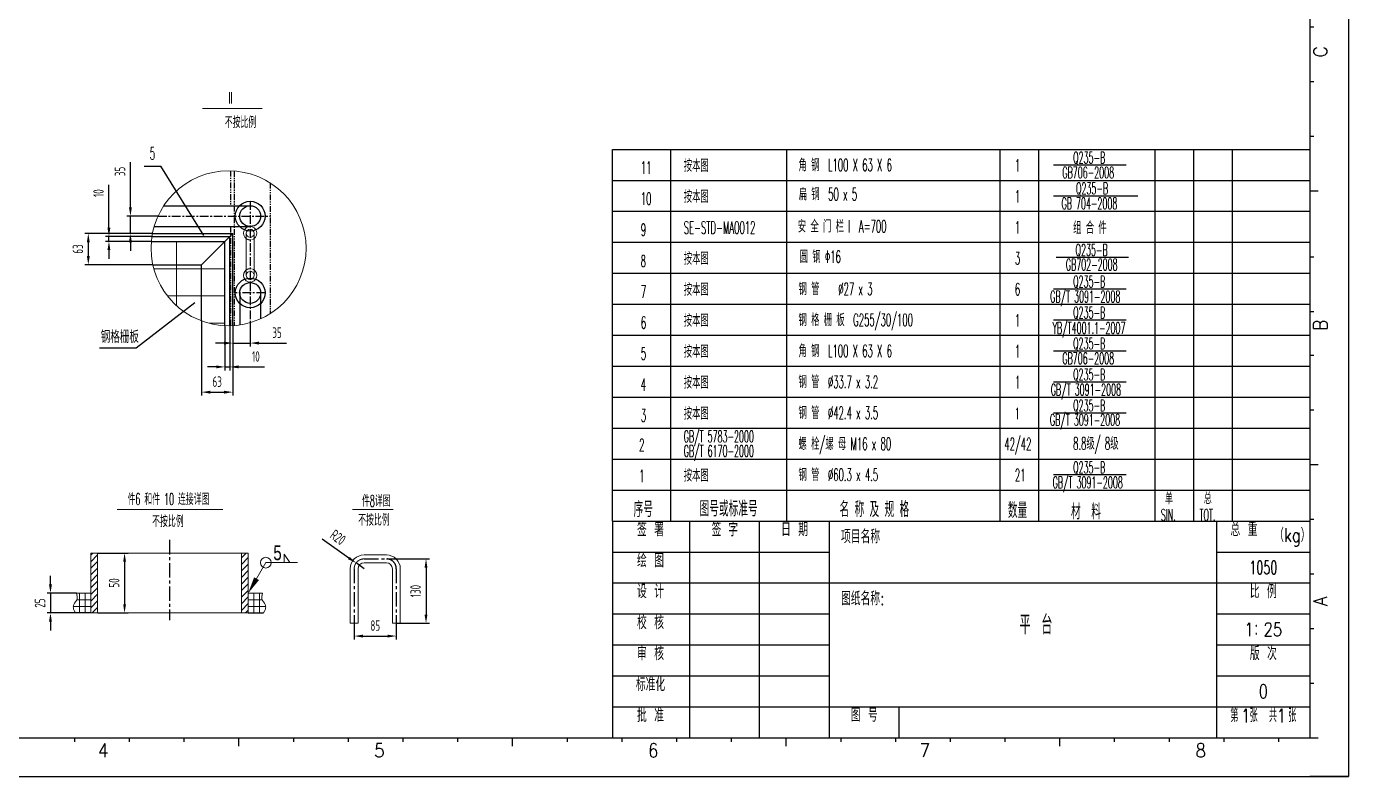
# Model space of a CAD drawing. Header units: millimetres. Extents: x 94645 to 114445, y -44782 to -30782.
# Drawn here: x 103070 to 114445, y -44782 to -38323 of the extents above; entities that cross this region are included whole.
import ezdxf
from ezdxf.enums import TextEntityAlignment as Align

# ---------------------------------------------------------------- set-up
doc = ezdxf.new("R2010")
doc.units = ezdxf.units.MM
for name, pattern in [('CENTER', [2, 1.25, -0.25, 0.25, -0.25]), ('CENTER2', [1.125, 0.75, -0.125, 0.125, -0.125]), ('CENTERX2', [4, 2.5, -0.5, 0.5, -0.5]), ('DASHED', [0.75, 0.5, -0.25]), ('PHANTOM2', [1.25, 0.625, -0.125, 0.125, -0.125, 0.125, -0.125])]:
    doc.linetypes.add(name, pattern=pattern)
for name, color, linetype in [('08文字层', 1, 'Continuous'), ('09图框与明细表层', 4, 'Continuous'), ('2细线层', 4, 'Continuous'), ('3中心线层', 1, 'CENTER'), ('7标注层', 4, 'Continuous'), ('_CENTER', 1, 'CENTERX2'), ('DATA', 4, 'Continuous'), ('HIDDEN0', 6, 'DASHED'), ('图框层', 7, 'Continuous'), ('标注', 3, 'Continuous')]:
    doc.layers.add(name, color=color, linetype=linetype)
for name, color, linetype, lineweight in [('ST_GL_CENTERLINE', 1, 'CENTER2', 0), ('ST_GL_TEXT_ENG', 3, 'Continuous', 13), ('ST_MA _FITTING', 6, 'Continuous', 13), ('ST_MA_EQUI', 7, 'Continuous', 15), ('ST_ST_BRACKET_VISIBLE', 4, 'Continuous', 20), ('图层1', 7, 'Continuous', 30)]:
    doc.layers.add(name, color=color, linetype=linetype, lineweight=lineweight)
doc.styles.add('JEREH', font='isocp.shx', dxfattribs={"width": 0.7, "bigfont": 'hztxt.shx'})
doc.styles.add('ROMANC', font='romanc.shx', dxfattribs={"width": 0.75})
doc.styles.add('TH_GBDIM', font='romans.shx', dxfattribs={"width": 0.8, "bigfont": 'gbcbig.shx'})
doc.styles.add('VCADHZ', font='vcadtxt1.shx', dxfattribs={"width": 0.7, "bigfont": 'vcadhz.shx'})
doc.styles.add('残雪', font='romans.shx', dxfattribs={"width": 0.5, "bigfont": 'hztxt.shx'})
doc.dimstyles.new('副本 JEREH-双', dxfattribs={"dimscale": 30, "dimtxt": 3, "dimasz": 2.5, "dimexe": 1, "dimexo": 0, "dimgap": 1.5, "dimtad": 1, "dimdec": 0, "dimzin": 0, "dimdsep": 46, "dimtxsty": 'JEREH', "dimcen": 2.5, "dimclrd": 130, "dimclre": 130, "dimclrt": 3, "dimadec": 0, "dimazin": 0, "dimtfac": 0.714286, "dimtdec": 0, "dimtmove": 0, "dimatfit": 3, "dimfxl": 1, "dimtzin": 0, "dimlwd": -1, "dimlwe": -1, "dimarcsym": 0})

# ---------------------------------------------------------------- blocks, each defined once
blk = doc.blocks.new('PC_PAPER_BLOCK')
at = {"layer": '2细线层'}
for p, q in [((569, 410), (569, -10)), ((559, 183.64), (560.06, 183.64)), ((559, 169.51), (560.06, 169.51)), ((559, 155.39), (560.06, 155.39)), ((559, 141.26), (561.12, 141.26)), ((559, 124.25), (560.06, 124.25)), ((559, 110.12), (560.06, 110.12)), ((559, 98.88), (560.06, 98.88)), ((559, 84.76), (560.06, 84.76)), ((559, 70.63), (561.12, 70.63)), ((559, 56.5), (560.06, 56.5)), ((559, 42.38), (560.06, 42.38)), ((559, 28.25), (560.06, 28.25)), ((559, 14.13), (560.06, 14.13)), ((240.14, 0), (240.14, -1.06)), ((254.27, 0), (254.27, -1.06)), ((268.39, 0), (268.39, -1.06)), ((282.52, 0), (282.52, -2.12)), ((296.65, 0), (296.65, -1.06)), ((310.77, 0), (310.77, -1.06)), ((324.9, 0), (324.9, -1.06)), ((339.02, 0), (339.02, -1.06)), ((353.15, 0), (353.15, -2.12)), ((367.28, 0), (367.28, -1.06)), ((381.4, 0), (381.4, -1.06)), ((395.53, 0), (395.53, -1.06)), ((409.66, 0), (409.66, -1.06)), ((423.78, 0), (423.78, -2.12)), ((437.91, 0), (437.91, -1.06)), ((452.03, 0), (452.03, -1.06)), ((466.16, 0), (466.16, -1.06)), ((480.29, 0), (480.29, -1.06)), ((494.41, 0), (494.41, -2.12)), ((508.54, 0), (508.54, -1.06)), ((522.66, 0), (522.66, -1.06)), ((536.79, 0), (536.79, -1.06)), ((550.92, 0), (550.92, -1.06)), ((559, 0), (561.12, 0)), ((-25, -10), (569, -10)), ((569, -10), (559, -10))]:
    blk.add_line(p, q, dxfattribs=at)
blk.add_point((559, 0), dxfattribs=at)
at = {"layer": '图框层'}
for p in [(559, 400), (0, 0)]:
    blk.add_line(p, (559, 0), dxfattribs=at)
at = {"layer": '2细线层', "style": 'ROMANC', "width": 0.9}
for s, p in [('C', (563.49, 175.78)), ('B', (563.49, 105.16)), ('A', (563.49, 34.09))]:
    blk.add_text(s, height=3.53, rotation=90, dxfattribs=at).set_placement(p)
for s, p in [('4', (246.2, -5.02)), ('5', (317.47, -5.02)), ('6', (388.17, -5.02)), ('7', (458.24, -5.02)), ('8', (529.5, -5.02))]:
    blk.add_text(s, height=3.53, dxfattribs=at).set_placement(p)
blk = doc.blocks.new('*D23')
at = {"color": 130, "transparency": 16777216}
for p, q in [((103277, -43128), (103277, -43053)), ((103500, -43203), (103247, -43203)), ((103277, -43203), (103277, -43373)), ((103491, -43373), (103247, -43373)), ((103277, -43448), (103277, -43523))]:
    blk.add_line(p, q, dxfattribs=at)
for points in [[(103264, -43128), (103289, -43128), (103277, -43203)], [(103264, -43448), (103289, -43448), (103277, -43373)]]:
    blk.add_solid(points, dxfattribs=at)
at = {"layer": 'Defpoints', "color": 0, "transparency": 16777216}
for p in [(103500, -43203), (103277, -43373), (103491, -43373)]:
    blk.add_point(p, dxfattribs=at)
at = {"color": 3, "transparency": 16777216, "insert": (103187, -43288), "char_height": 90, "attachment_point": 5, "rotation": 90, "style": 'JEREH'}
blk.add_mtext('25', dxfattribs=at)
blk = doc.blocks.new('*D16')
at = {"color": 130, "transparency": 16777216}
for p, q in [((103683, -42858), (103944, -42858)), ((103914, -42933), (103914, -43298)), ((103683, -43373), (103944, -43373))]:
    blk.add_line(p, q, dxfattribs=at)
for points in [[(103902, -42933), (103927, -42933), (103914, -42858)], [(103902, -43298), (103927, -43298), (103914, -43373)]]:
    blk.add_solid(points, dxfattribs=at)
at = {"layer": 'Defpoints', "color": 0, "transparency": 16777216}
for p in [(103683, -42858), (103683, -43373), (103914, -43373)]:
    blk.add_point(p, dxfattribs=at)
at = {"color": 3, "transparency": 16777216, "insert": (103824, -43115), "char_height": 90, "attachment_point": 5, "rotation": 90, "style": 'JEREH'}
blk.add_mtext('50', dxfattribs=at)
blk = doc.blocks.new('*D17')
at = {"color": 130, "transparency": 16777216}
for p, q in [((104154, -40106), (103572, -40106)), ((103602, -40181), (103602, -40300)), ((104154, -40375), (103572, -40375))]:
    blk.add_line(p, q, dxfattribs=at)
for points in [[(103590, -40181), (103615, -40181), (103602, -40106)], [(103590, -40300), (103615, -40300), (103602, -40375)]]:
    blk.add_solid(points, dxfattribs=at)
at = {"layer": 'Defpoints', "color": 0, "transparency": 16777216}
for p in [(104154, -40106), (103602, -40375), (104154, -40375)]:
    blk.add_point(p, dxfattribs=at)
at = {"color": 3, "transparency": 16777216, "insert": (103512, -40240), "char_height": 90, "attachment_point": 5, "rotation": 90, "style": 'JEREH'}
blk.add_mtext('63', dxfattribs=at)
blk = doc.blocks.new('*D18')
at = {"color": 130, "transparency": 16777216}
for p, q in [((103780, -40057), (103780, -39686)), ((104149, -40132), (103750, -40132)), ((103780, -40174), (103780, -40132)), ((104144, -40174), (103750, -40174)), ((103780, -40249), (103780, -40324))]:
    blk.add_line(p, q, dxfattribs=at)
for points in [[(103767, -40057), (103792, -40057), (103780, -40132)], [(103767, -40249), (103792, -40249), (103780, -40174)]]:
    blk.add_solid(points, dxfattribs=at)
at = {"layer": 'Defpoints', "color": 0, "transparency": 16777216}
for p in [(103780, -40132), (104149, -40132), (104144, -40174)]:
    blk.add_point(p, dxfattribs=at)
at = {"color": 3, "transparency": 16777216, "insert": (103690, -39759), "char_height": 90, "attachment_point": 5, "rotation": 90, "style": 'JEREH'}
blk.add_mtext('10', dxfattribs=at)
blk = doc.blocks.new('*D19')
at = {"color": 130, "transparency": 16777216}
for p, q in [((104577, -40859), (104577, -41502)), ((104846, -40899), (104846, -41502)), ((104652, -41472), (104771, -41472))]:
    blk.add_line(p, q, dxfattribs=at)
for points in [[(104652, -41460), (104652, -41485), (104577, -41472)], [(104771, -41460), (104771, -41485), (104846, -41472)]]:
    blk.add_solid(points, dxfattribs=at)
at = {"layer": 'Defpoints', "color": 0, "transparency": 16777216}
for p in [(104577, -40859), (104846, -40899), (104846, -41472)]:
    blk.add_point(p, dxfattribs=at)
at = {"color": 3, "transparency": 16777216, "insert": (104711, -41382), "char_height": 90, "attachment_point": 5, "style": 'JEREH'}
blk.add_mtext('63', dxfattribs=at)
blk = doc.blocks.new('*D20')
at = {"color": 130, "transparency": 16777216}
for p, q in [((104778, -40900), (104778, -41285)), ((104820, -40900), (104820, -41285)), ((104703, -41255), (104628, -41255)), ((104778, -41255), (104820, -41255)), ((104895, -41255), (105117, -41255))]:
    blk.add_line(p, q, dxfattribs=at)
for points in [[(104703, -41242), (104703, -41267), (104778, -41255)], [(104895, -41242), (104895, -41267), (104820, -41255)]]:
    blk.add_solid(points, dxfattribs=at)
at = {"layer": 'Defpoints', "color": 0, "transparency": 16777216}
for p in [(104778, -40900), (104820, -40900), (104820, -41255)]:
    blk.add_point(p, dxfattribs=at)
at = {"color": 3, "transparency": 16777216, "insert": (105044, -41165), "char_height": 90, "attachment_point": 5, "style": 'JEREH'}
blk.add_mtext('10', dxfattribs=at)
blk = doc.blocks.new('*D12')
at = {"color": 130, "transparency": 16777216}
for p, q in [((103965, -39882), (103965, -39491)), ((104202, -39957), (103935, -39957)), ((103965, -40106), (103965, -39957)), ((104154, -40106), (103935, -40106)), ((103965, -40181), (103965, -40256))]:
    blk.add_line(p, q, dxfattribs=at)
for points in [[(103952, -39882), (103977, -39882), (103965, -39957)], [(103952, -40181), (103977, -40181), (103965, -40106)]]:
    blk.add_solid(points, dxfattribs=at)
at = {"layer": 'Defpoints', "color": 0, "transparency": 16777216}
for p in [(104202, -39957), (103965, -40106), (104154, -40106)]:
    blk.add_point(p, dxfattribs=at)
at = {"color": 3, "transparency": 16777216, "insert": (103875, -39572), "char_height": 90, "attachment_point": 5, "rotation": 90, "style": 'JEREH'}
blk.add_mtext('35', dxfattribs=at)
blk = doc.blocks.new('*D13')
at = {"color": 130, "transparency": 16777216}
for p, q in [((104846, -40899), (104846, -41080)), ((104995, -40874), (104995, -41080)), ((104771, -41050), (104696, -41050)), ((104846, -41050), (104995, -41050)), ((105070, -41050), (105307, -41050))]:
    blk.add_line(p, q, dxfattribs=at)
for points in [[(104771, -41037), (104771, -41062), (104846, -41050)], [(105070, -41037), (105070, -41062), (104995, -41050)]]:
    blk.add_solid(points, dxfattribs=at)
at = {"layer": 'Defpoints', "color": 0, "transparency": 16777216}
for p in [(104846, -40899), (104995, -40874), (104995, -41050)]:
    blk.add_point(p, dxfattribs=at)
at = {"color": 3, "transparency": 16777216, "insert": (105226, -40960), "char_height": 90, "attachment_point": 5, "style": 'JEREH'}
blk.add_mtext('35', dxfattribs=at)
blk = doc.blocks.new('*D21')
at = {"color": 130, "transparency": 16777216}
for p, q in [((105890, -43462), (105890, -43602)), ((106252, -43462), (106252, -43602)), ((105965, -43572), (106177, -43572))]:
    blk.add_line(p, q, dxfattribs=at)
for points in [[(105965, -43560), (105965, -43585), (105890, -43572)], [(106177, -43560), (106177, -43585), (106252, -43572)]]:
    blk.add_solid(points, dxfattribs=at)
at = {"layer": 'Defpoints', "color": 0, "transparency": 16777216}
for p in [(105890, -43462), (106252, -43462), (106252, -43572)]:
    blk.add_point(p, dxfattribs=at)
at = {"color": 3, "transparency": 16777216, "insert": (106071, -43482), "char_height": 90, "attachment_point": 5, "style": 'JEREH'}
blk.add_mtext('85', dxfattribs=at)
blk = doc.blocks.new('*D14')
at = {"color": 130, "transparency": 16777216}
for p, q in [((106167, -42908), (106538, -42908)), ((106508, -42983), (106508, -43387)), ((106252, -43462), (106538, -43462))]:
    blk.add_line(p, q, dxfattribs=at)
for points in [[(106495, -42983), (106520, -42983), (106508, -42908)], [(106495, -43387), (106520, -43387), (106508, -43462)]]:
    blk.add_solid(points, dxfattribs=at)
at = {"layer": 'Defpoints', "color": 0, "transparency": 16777216}
for p in [(106167, -42908), (106252, -43462), (106508, -43462)]:
    blk.add_point(p, dxfattribs=at)
at = {"color": 3, "transparency": 16777216, "insert": (106418, -43185), "char_height": 90, "attachment_point": 5, "rotation": 90, "style": 'JEREH'}
blk.add_mtext('130', dxfattribs=at)
blk = doc.blocks.new('*D15')
at = {"color": 130, "transparency": 16777216}
for p, q in [((105613, -42735), (105844, -42900)), ((105975, -42993), (105906, -42943))]:
    blk.add_line(p, q, dxfattribs=at)
blk.add_solid([(105852, -42890), (105837, -42910), (105906, -42943)], dxfattribs=at)
at = {"layer": 'Defpoints', "color": 0, "transparency": 16777216}
for p in [(105906, -42943), (105975, -42993)]:
    blk.add_point(p, dxfattribs=at)
at = {"color": 3, "transparency": 16777216, "insert": (105750, -42722), "char_height": 90, "attachment_point": 5, "rotation": 324.5174, "style": 'JEREH'}
blk.add_mtext('R20', dxfattribs=at)

msp = doc.modelspace()

# ---------------------------------------------------------------- linework, layer by layer
for p, q in [((104149.5, -40131.6), (104820.2, -40131.6)), ((104153.9, -40106), (104845.8, -40106)), ((104153.9, -40106), (104845.8, -40106)), ((104577, -40374.8), (104845.8, -40106)), ((104820.2, -40900.4), (104820.2, -40131.6)), ((104845.8, -40899.5), (104845.8, -40106)), ((104156.9, -40374.8), (104577, -40374.8)), ((104577, -40858.9), (104577, -40374.8)), ((104013.9, -41090.9), (104518.5, -40701.6)), ((103698.7, -41090.9), (104013.9, -41090.9))]:
    msp.add_line(p, q)
at = {"color": 2}
for p in [(104144.3, -40174.3), (104777.5, -40899.8)]:
    msp.add_line(p, (104777.5, -40174.3), dxfattribs=at)
for centre in [(104995.1, -39956.7), (104995.1, -40618)]:
    msp.add_circle(centre, 128)
at = {"layer": '09图框与明细表层', "color": 7}
msp.add_line((108111.7, -42581.9), (108111.7, -44448.6), dxfattribs=at)
at = {"layer": '09图框与明细表层'}
for p, q in [((108111.7, -42581.9), (109978.4, -42581.9)), ((108778.4, -44448.6), (108778.4, -42581.9)), ((109378.4, -44448.6), (109378.4, -42581.9)), ((109978.4, -44448.6), (109978.4, -42581.9)), ((109978.4, -42581.9), (113311.7, -42581.9)), ((113311.7, -44448.6), (113311.7, -42581.9)), ((113311.7, -42581.9), (114111.7, -42581.9)), ((108111.7, -42848.6), (109978.4, -42848.6)), ((113311.7, -42848.6), (114111.7, -42848.6)), ((108111.7, -43115.2), (109978.4, -43115.2)), ((109978.4, -43115.2), (113311.7, -43115.2)), ((113311.7, -43115.2), (114111.7, -43115.2)), ((108111.7, -43381.9), (109978.4, -43381.9)), ((113311.7, -43381.9), (114111.7, -43381.9)), ((108111.7, -43648.6), (109978.4, -43648.6)), ((113311.7, -43648.6), (114111.7, -43648.6)), ((108111.7, -43915.2), (109978.4, -43915.2)), ((113311.7, -43915.2), (114111.7, -43915.2)), ((108111.7, -44181.9), (109978.4, -44181.9)), ((109978.4, -44181.9), (114111.7, -44181.9)), ((110578.4, -44448.6), (110578.4, -44181.9))]:
    msp.add_line(p, q, dxfattribs=at)
at = {"layer": '2细线层', "ltscale": 5}
msp.add_line((104083.3, -39525.1), (104226.4, -39525.1), dxfattribs=at)
at = {"layer": '3中心线层', "ltscale": 100}
for p, q in [((104300.7, -42744.1, 31.5), (104300.7, -43435.5, 31.5)), ((105889.7, -42993, 31.5), (105889.7, -43462.3, 31.5)), ((105975.1, -42907.6, 31.5), (106167.1, -42907.6, 31.5)), ((106252.4, -42993, 31.5), (106252.4, -43462.3, 31.5))]:
    msp.add_line(p, q, dxfattribs=at)
msp.add_arc((106167.1, -42993, 31.5), 85.3, 0, 90, dxfattribs=at)
at = {"layer": '_CENTER', "ltscale": 30}
for p, q in [((104995.1, -39828.7), (104995.1, -40524.2)), ((104201.7, -39956.7), (105165.8, -39956.7)), ((104995.1, -40528.4), (104995.1, -40874)), ((105123.1, -40618), (104867.1, -40618))]:
    msp.add_line(p, q, dxfattribs=at)
at = {"layer": 'DATA'}
for p, q in [((108111.7, -39381.9), (114110.4, -39381.9)), ((108611.6, -39381.9), (108611.6, -42581.9)), ((109610.3, -39381.9), (109610.3, -42581.9)), ((111443.7, -39381.9), (111443.7, -42581.9)), ((111777, -39381.9), (111777, -42581.9)), ((112777, -39381.9), (112777, -42581.9)), ((113110.3, -39381.9), (113110.3, -42581.9)), ((113443.7, -39381.9), (113443.7, -42581.9)), ((111907.9, -39515.5), (112530.7, -39515.5)), ((108111.7, -39648.6), (114111, -39648.6)), ((108111.7, -39648.6), (114110.9, -39648.6)), ((108111.7, -39648.6), (114110.4, -39648.6)), ((111907.9, -39782.2), (112630.8, -39782.2)), ((108111.7, -39915.2), (114111, -39915.2)), ((108111.7, -39915.2), (114110.9, -39915.2)), ((108111.7, -39915.2), (114110.4, -39915.2)), ((108111.7, -40181.9), (114110.9, -40181.9)), ((108111.7, -40181.9), (114110.4, -40181.9)), ((111929, -40310.2), (112551.8, -40310.2)), ((108111.7, -40448.6), (114111, -40448.6)), ((111907.9, -40582.2), (112530.7, -40582.2)), ((108111.7, -40715.2), (114110.4, -40715.2)), ((111907.9, -40848.8), (112530.7, -40848.8)), ((108111.7, -40981.9), (114110.4, -40981.9)), ((111907.9, -41115.5), (112530.7, -41115.5)), ((108111.7, -41248.6), (114111.6, -41248.6)), ((108111.7, -41248.6), (114110.3, -41248.6)), ((111907.9, -41382.2), (112530.7, -41382.2)), ((108111.7, -41515.2), (114111.6, -41515.2)), ((108111.7, -41515.2), (114110.3, -41515.2)), ((111907.9, -41648.8), (112530.7, -41648.8)), ((108111.7, -41781.9), (114110.3, -41781.9)), ((108111.7, -42048.6), (114111.6, -42048.6)), ((108111.7, -42048.6), (114110.3, -42048.6)), ((111907.9, -42182.2), (112530.7, -42182.2)), ((108111.7, -42315.2), (114111.6, -42315.2)), ((108111.7, -42315.2), (114111.6, -42315.2)), ((108111.7, -42581.9), (114111.6, -42581.9))]:
    msp.add_line(p, q, dxfattribs=at)
at = {"layer": 'DATA', "color": 1}
msp.add_line((104595.3, -40122.9), (104226.4, -39525.1), dxfattribs=at)
at = {"layer": 'DATA'}
msp.add_lwpolyline([(108111.7, -42581.9), (108111.7, -39381.9)], dxfattribs=at)
at = {"layer": 'HIDDEN0', "color": 6, "linetype": 'PHANTOM2', "ltscale": 80}
for p, q in [((104824.5, -39566.4), (104824.5, -39867.1)), ((104824.5, -39566.4), (104824.5, -39867.1)), ((104858.6, -39568.1), (104858.6, -40898.7)), ((105165.8, -39669.8), (105165.8, -40797)), ((104824.5, -40046.3), (104824.5, -40900.3)), ((104824.5, -40046.3), (104824.5, -40900.3))]:
    msp.add_line(p, q, dxfattribs=at)
at = {"layer": 'ST_GL_CENTERLINE'}
msp.add_arc((105975.1, -42993, 31.5), 85.3, 90, 180, dxfattribs=at)
at = {"layer": 'ST_GL_TEXT_ENG'}
for p, q in [((104583.9, -39029.5, 31.5), (105097.6, -39029.5, 31.5)), ((104361.3, -40174.3), (104361.3, -40728.2)), ((104777.5, -40409.3), (104165.3, -40409.3)), ((104777.5, -40644.2), (104283.2, -40644.2)), ((104777.5, -40879.2), (104641.5, -40879.2)), ((103849.3, -42481.5, 31.5), (104760, -42481.5, 31.5)), ((105873.9, -42481.5, 31.5), (106225.5, -42481.5, 31.5)), ((105288.5, -42866.4, 31.5), (105288.5, -42940.2, 31.5)), ((105335.5, -42940.2, 31.5), (105288.5, -42866.4, 31.5)), ((103527, -43203.1, 31.5), (103527, -43372.8, 31.5)), ((103575.3, -43203.1, 31.5), (103575.3, -43372.8, 31.5)), ((105026.2, -43203.1, 31.5), (105026.2, -43372.8, 31.5)), ((105074.5, -43203.1, 31.5), (105074.5, -43372.8, 31.5)), ((103623.6, -43316.2, 31.5), (103473.3, -43316.2, 31.5)), ((103623.6, -43259.6, 31.5), (103504.3, -43259.6, 31.5)), ((104977.9, -43259.6, 31.5), (105097.2, -43259.6, 31.5)), ((104977.9, -43316.2, 31.5), (105128.2, -43316.2, 31.5))]:
    msp.add_line(p, q, dxfattribs=at)
at = {"layer": 'ST_GL_TEXT_ENG', "elevation": 31.5}
msp.add_lwpolyline([(105001.9, -43161.5), (105129.7, -42940.2), (105402.4, -42940.2)], dxfattribs=at)
at = {"layer": 'ST_GL_TEXT_ENG'}
for centre, radius in [((104808.8, -40233.4, -283.4), 667.1), ((105129.7, -42940.2, 31.5), 46.3)]:
    msp.add_circle(centre, radius, dxfattribs=at)
msp.add_solid([(105070.7, -43090.3, 31.5), (104977.9, -43203.1, 31.5), (105029.1, -43066.3, 31.5)], dxfattribs=at)
at = {"layer": 'ST_MA _FITTING', "linetype": 'DASHED', "ltscale": 2}
for centre, radius, start, end in [((104995.1, -40103.9), 34.1, 180, 0), ((104995.1, -40103.9), 57.6, 233.6588, 306.3412), ((104995.1, -40466.6), 57.6, 53.6588, 126.3412), ((104995.1, -40466.6), 34.1, 0, 180)]:
    msp.add_arc(centre, radius, start, end, dxfattribs=at)
at = {"layer": 'ST_MA_EQUI'}
for p, q in [((104961, -40466.6), (104961, -40103.9)), ((105029.3, -40103.9), (105029.3, -40466.6)), ((103623.6, -43372.8, 31.5), (103623.6, -42858, 31.5)), ((103623.6, -42858, 31.5), (104977.9, -42858, 31.5)), ((103682.5, -43372.8, 31.5), (103682.5, -42858, 31.5)), ((104919, -43372.8, 31.5), (104919, -42858, 31.5)), ((104977.9, -43372.8, 31.5), (104977.9, -42858, 31.5)), ((105975.1, -42873.5, 31.5), (106167.1, -42873.5, 31.5)), ((105855.6, -42993, 31.5), (105855.6, -43027.2, 31.5)), ((105923.9, -43027.2, 31.5), (105923.9, -42993, 31.5)), ((105975.1, -42941.8, 31.5), (106167.1, -42941.8, 31.5)), ((106218.3, -43027.2, 31.5), (106218.3, -42993, 31.5)), ((106286.5, -42993, 31.5), (106286.5, -43027.2, 31.5)), ((105855.6, -43027.2, 31.5), (105855.6, -43462.3, 31.5)), ((105923.9, -43462.3, 31.5), (105923.9, -43027.2, 31.5)), ((106218.3, -43462.3, 31.5), (106218.3, -43027.2, 31.5)), ((106286.5, -43027.2, 31.5), (106286.5, -43462.3, 31.5)), ((103499.8, -43203.1, 31.5), (103623.6, -43203.1, 31.5)), ((105101.7, -43203.1, 31.5), (104977.9, -43203.1, 31.5)), ((103491, -43372.8, 31.5), (103623.6, -43372.8, 31.5)), ((103623.6, -43372.8, 31.5), (104977.9, -43372.8, 31.5)), ((105110.5, -43372.8, 31.5), (104977.9, -43372.8, 31.5)), ((105855.6, -43462.3, 31.5), (105923.9, -43462.3, 31.5)), ((106286.5, -43462.3, 31.5), (106218.3, -43462.3, 31.5))]:
    msp.add_line(p, q, dxfattribs=at)
for centre, radius, start, end in [((104995.1, -40103.9), 57.6, 306.3412, 233.6588), ((104995.1, -40103.9), 34.1, 0, 180), ((104995.1, -40466.6), 57.6, 126.3412, 53.6588), ((104995.1, -40466.6), 34.1, 180, 0), ((105975.1, -42993, 31.5), 119.5, 90, 180), ((106167.1, -42993, 31.5), 119.5, 0, 90), ((105975.1, -42993, 31.5), 51.2, 90, 180), ((106167.1, -42993, 31.5), 51.2, 0, 90)]:
    msp.add_arc(centre, radius, start, end, dxfattribs=at)
at = {"layer": 'ST_ST_BRACKET_VISIBLE'}
for p, q in [((103623.6, -42875.5, 31.5), (103641.1, -42858, 31.5)), ((103623.6, -42932.1, 31.5), (103682.5, -42873.1, 31.5)), ((104919, -42898.3, 31.5), (104959.3, -42858, 31.5)), ((103623.6, -42988.6, 31.5), (103682.5, -42929.7, 31.5)), ((103623.6, -43045.2, 31.5), (103682.5, -42986.3, 31.5)), ((104919, -42954.9, 31.5), (104977.9, -42895.9, 31.5)), ((104919, -43011.4, 31.5), (104977.9, -42952.5, 31.5)), ((103623.6, -43101.8, 31.5), (103682.5, -43042.8, 31.5)), ((103623.6, -43158.3, 31.5), (103682.5, -43099.4, 31.5)), ((104919, -43068, 31.5), (104977.9, -43009.1, 31.5)), ((104919, -43124.6, 31.5), (104977.9, -43065.6, 31.5)), ((103623.6, -43214.9, 31.5), (103682.5, -43156, 31.5)), ((103623.6, -43271.5, 31.5), (103682.5, -43212.5, 31.5)), ((104919, -43181.1, 31.5), (104977.9, -43122.2, 31.5)), ((104919, -43237.7, 31.5), (104977.9, -43178.8, 31.5)), ((103623.6, -43328, 31.5), (103682.5, -43269.1, 31.5)), ((103635.4, -43372.8, 31.5), (103682.5, -43325.7, 31.5)), ((104919, -43294.3, 31.5), (104977.9, -43235.3, 31.5)), ((104919, -43350.9, 31.5), (104977.9, -43291.9, 31.5)), ((104953.6, -43372.8, 31.5), (104977.9, -43348.5, 31.5))]:
    msp.add_line(p, q, dxfattribs=at)
for points in [[(103499.8, -43203.1, 31.5), (103517.4, -43249.1, 31.5), (103483.3, -43284.1, 31.5), (103469.2, -43315.1, 31.5), (103475.3, -43342, 31.5), (103491, -43372.8, 31.5)], [(105101.7, -43203.1, 31.5), (105084, -43249.1, 31.5), (105118.2, -43284.1, 31.5), (105132.2, -43315.1, 31.5), (105126.2, -43342, 31.5), (105110.5, -43372.8, 31.5)]]:
    msp.add_open_spline(points, degree=3, knots=[5.1677916, 5.1677916, 5.1677916, 5.1677916, 12.3870112, 22.3576273, 28.2862073, 28.2862073, 28.2862073, 28.2862073], dxfattribs=at)
at = {"layer": '图层1'}
for p, q in [((104251.2, -39867.1), (104995.1, -39867.1)), ((104168.4, -40046.3), (104995.1, -40046.3)), ((104905.5, -40618), (104905.5, -40893.5)), ((105084.7, -40618), (105084.7, -40840.8))]:
    msp.add_line(p, q, dxfattribs=at)
for centre in [(104995.1, -39956.7), (104995.1, -40618)]:
    msp.add_circle(centre, 89.6, dxfattribs=at)
at = {"layer": '标注'}
for p, q in [((103623.6, -43372.8, 31.5), (103491, -43372.8, 31.5)), ((104977.9, -43372.8, 31.5), (105110.5, -43372.8, 31.5))]:
    msp.add_line(p, q, dxfattribs=at)

# ---------------------------------------------------------------- block references
at = {"layer": '图框层', "xscale": 33.33333333333334, "yscale": 33.33333333333334, "zscale": 33.33333333333334}
msp.add_blockref('PC_PAPER_BLOCK', (95478.4, -44448.6), dxfattribs=at)

# ---------------------------------------------------------------- texts
at = {"layer": '08文字层', "style": 'TH_GBDIM', "width": 0.8}
msp.add_text('平 台', height=166.67, dxfattribs=at).set_placement((111614.1, -43558.7))
at = {"layer": '09图框与明细表层', "style": 'TH_GBDIM'}
for s, height, width, p in [('签 署', 116.67, 0.8, (108439.3, -42648.6)), ('签 字', 116.67, 0.75, (109078.4, -42648.6)), ('日 期', 116.67, 0.8, (109678.4, -42648.6)), ('总 重', 116.67, 0.8, (113545.1, -42648.6)), ('（kg）', 116.67, 0.8, (113961, -42715.2)), ('绘 图', 116.67, 0.8, (108439.3, -42915.2)), ('1050', 116.67, 0.6, (113711.7, -42981.9)), ('设 计', 116.67, 0.8, (108439.3, -43181.9)), ('比 例', 116.67, 0.8, (113711.7, -43181.9)), ('校 核', 116.67, 0.8, (108439.3, -43448.6)), ('1：25', 116.67, 0.8, (113711.7, -43515.2)), ('审 核', 116.67, 0.8, (108439.3, -43715.2)), ('版 次', 116.67, 0.8, (113711.7, -43715.2)), ('标准化', 116.67, 0.8, (108439.3, -43981.9)), ('0', 116.7, 0.8, (113711.7, -44048.6)), ('批 准', 116.67, 0.8, (108439.3, -44248.6)), ('图 号', 116.67, 0.8, (110278.4, -44248.6)), ('第  张  共  张', 116.67, 0.6, (113711.7, -44248.6)), ('  1   1  ', 116.67, 0.8, (113714.2, -44257.1))]:
    msp.add_text(s, height=height, dxfattribs=dict(at, width=width)).set_placement(p, align=Align.MIDDLE)
at = {"layer": '09图框与明细表层', "style": 'TH_GBDIM', "width": 0.8}
for s, p in [('项目名称', (110078.4, -42715.2)), ('图纸名称:', (110078.4, -43248.6))]:
    msp.add_text(s, height=116.67, dxfattribs=at).set_placement(p, align=Align.MIDDLE_LEFT)
at = {"layer": '2细线层', "ltscale": 5, "style": '残雪', "width": 0.5}
msp.add_text('5', height=106.7, dxfattribs=at).set_placement((104154.3, -39416.9), align=Align.MIDDLE_CENTER)
at = {"layer": '7标注层', "insert": (103873.3, -40995.1), "char_height": 106.67, "attachment_point": 5, "style": 'VCADHZ'}
msp.add_mtext('钢格栅板', dxfattribs=at)
at = {"layer": 'DATA', "style": '残雪', "width": 0.5}
for s, height, p in [('II   ', 100, (104809.9, -38988.1, 31.5)), ('按本图', 106.67, (108724.8, -39575.3)), ('角 钢  L100 X 63 X 6', 106.667, (109712.3, -39570.3)), ('1', 106.7, (111574.5, -39572.7)), ('Q235-B', 100, (112075.2, -39503.5)), ('11', 106.67, (108356, -39593.2)), ('GB706-2008', 100, (111982.2, -39630.9)), ('Q235-B', 100, (112099.7, -39768.4)), ('10', 106.67, (108356, -39859.9)), ('按本图', 106.67, (108724.8, -39842)), ('扁 钢  50 x 5', 106.667, (109714.2, -39821.1)), ('1', 106.7, (111574.5, -39839.4)), ('GB 704-2008', 100, (111975.6, -39897.5)), ('9', 106.7, (108356, -40126.6)), ('SE-STD-MA0012', 106.667, (108724.8, -40108.7)), ('安 全 门 栏 I  A=700  ', 106.667, (109706.4, -40097.9)), ('1', 106.7, (111574.5, -40106.1)), ('组 合 件', 106.67, (112075.2, -40110.2)), ('按本图', 106.67, (108724.8, -40375.3)), ('圆 钢 Φ16', 106.67, (109723, -40359.2, -39.4)), ('3', 106.7, (111574.5, -40372.7)), ('Q235-B', 100, (112096.3, -40298.2)), ('8', 100, (108356, -40393.2)), ('GB702-2008', 100, (112012.3, -40423.8)), ('Q235-B', 100, (112075.2, -40570.2)), ('7', 106.7, (108356, -40659.9)), ('按本图', 106.67, (108724.8, -40642)), ('钢 管    %%C27 x 3', 106.667, (109712.3, -40636.9)), ('6', 106.7, (111574.5, -40639.4)), ('GB/T 3091-2008', 100, (111877.5, -40699.1)), ('6', 106.7, (108356, -40926.6)), ('按本图', 106.67, (108724.8, -40908.7)), ('钢 格 栅 板  G255/30/100', 106.667, (109712.3, -40903.6)), ('1', 106.7, (111574.5, -40906.1)), ('Q235-B', 100, (112075.2, -40836.9)), ('YB/T4001.1-2007', 100, (111897.6, -40969.7, -39.4)), ('按本图', 106.67, (108724.8, -41175.3)), ('角 钢  L100 X 63 X 6', 106.667, (109712.3, -41170.3)), ('Q235-B', 100, (112075.2, -41103.5)), ('5', 106.7, (108355.9, -41193.2)), ('1', 106.7, (111574.5, -41172.7)), ('GB706-2008', 100, (111982.2, -41230.9)), ('Q235-B', 100, (112075.2, -41370.2)), ('4', 106.7, (108355.9, -41459.9)), ('按本图', 106.67, (108724.8, -41442)), ('钢 管  %%C33.7 x 3.2', 106.667, (109712.3, -41436.9)), ('1', 106.7, (111574.5, -41439.4)), ('GB/T 3091-2008', 100, (111883, -41501.1)), ('3', 106.7, (108355.9, -41726.6)), ('按本图', 106.67, (108724.8, -41708.7)), ('钢 管  %%C42.4 x 3.5', 106.667, (109712.3, -41703.6)), ('1', 100, (111574.5, -41706.1)), ('Q235-B', 100, (112075.2, -41636.9)), ('GB/T 3091-2008', 100, (111875.4, -41760.7)), ('GB/T 5783-2000', 100, (108724.8, -41903.3)), ('螺 栓/螺 母 M16 x 80 ', 106.667, (109712.3, -41970.3)), ('42/42', 106.67, (111483.8, -41972.7)), ('8.8级/ 8级', 106.67, (112075.2, -41966.9)), ('2', 106.7, (108341.6, -41980.6)), ('GB/T 6170-2000', 100, (108724.8, -42029.3)), ('Q235-B', 100, (112075.2, -42170.2)), ('1', 106.7, (108341.6, -42247.3)), ('按本图', 106.67, (108724.8, -42242)), ('钢 管  %%C60.3 x 4.5', 106.667, (109712.3, -42236.9)), ('21', 106.67, (111574.5, -42239.4)), ('GB/T 3091-2008', 100, (111898.8, -42299.4)), ('件6 和件 10 连接详图', 100, (103940.1, -42443.2, 31.5)), ('件8详图', 100, (105957.3, -42458.6, 31.5)), ('序号', 133.33, (108293.9, -42548.3)), ('图号或标准号', 133.33, (108861.2, -42542.3)), ('名 称 及 规 格', 133.33, (110065.6, -42548)), ('数量', 133.33, (111513.8, -42556.2)), ('材  料', 133.33, (112056.9, -42568.4)), ('单', 100, (112866.3, -42436.7)), ('总', 100, (113199.7, -42436.7)), ('SIN.', 100, (112829.5, -42579.1)), ('TOT.', 100, (113162.9, -42579.1))]:
    msp.add_text(s, height=height, dxfattribs=at).set_placement(p)
for s, p in [('    不按比例', (104837.1, -39143, 31.5)), ('不按比例', (104286.9, -42578.7, 31.5)), ('不按比例', (106059.6, -42566.6, 31.5))]:
    msp.add_text(s, height=100, dxfattribs=at).set_placement(p, align=Align.MIDDLE)
at = {"layer": 'ST_GL_TEXT_ENG', "style": 'VCADHZ', "width": 0.75}
msp.add_text('5', height=128, dxfattribs=at).set_placement((105194.4, -42854.7, 31.5), align=Align.MIDDLE_LEFT)

# ---------------------------------------------------------------- dimensions: what is measured, and where the dimension line sits
for base, p1, p2, text, picture, middle in [((103964.9, -40106), (104201.7, -39956.7), (104153.9, -40106), '35', '*D12', (103964.9, -39571.8)), ((103779.7, -40131.6), (104144.3, -40174.3), (104149.5, -40131.6), '10', '*D18', (103779.7, -39759.3)), ((103276.8, -43372.8, 31.5), (103499.8, -43203.1, 31.5), (103491, -43372.8, 31.5), '25', '*D23', (103276.8, -43287.9, 31.5))]:
    dim = msp.add_linear_dim(base=base, p1=p1, p2=p2, angle=90, text=text, dimstyle='副本 JEREH-双')
    dim.commit()
    dim.dimension.update_dxf_attribs({"geometry": picture, "text_midpoint": middle, "dimtype": 160})
for base, p1, p2, text, picture, middle in [((103602.3, -40374.8), (104153.9, -40106), (104153.9, -40374.8), '63', '*D17', (103512.3, -40240.4)), ((103914.3, -43372.8, 31.5), (103682.5, -42858, 31.5), (103682.5, -43372.8, 31.5), '50', '*D16', (103824.3, -43115.4, 31.5)), ((106507.9, -43462.3, 31.5), (106167.1, -42907.6, 31.5), (106252.4, -43462.3, 31.5), '130', '*D14', (106417.9, -43185, 31.5))]:
    dim = msp.add_linear_dim(base=base, p1=p1, p2=p2, angle=90, text=text, dimstyle='副本 JEREH-双')
    dim.commit()
    dim.dimension.update_dxf_attribs({"geometry": picture, "text_midpoint": middle})
for base, p1, p2, text, picture, middle in [((104845.8, -41472.2), (104577, -40858.9), (104845.8, -40899.5), '63', '*D19', (104711.4, -41382.2)), ((104820.2, -41254.8), (104777.5, -40899.8), (104820.2, -40900.4), '10', '*D20', (105043.6, -41164.8)), ((104995.1, -41049.9), (104845.8, -40899.5), (104995.1, -40874), '35', '*D13', (105226.1, -40959.9)), ((106252.4, -43572.4, 31.5), (105889.7, -43462.3, 31.5), (106252.4, -43462.3, 31.5), '85', '*D21', (106071.1, -43482.4, 31.5))]:
    dim = msp.add_linear_dim(base=base, p1=p1, p2=p2, text=text, dimstyle='副本 JEREH-双')
    dim.commit()
    dim.dimension.update_dxf_attribs({"geometry": picture, "text_midpoint": middle})
dim = msp.add_radius_dim(center=(105975.1, -42993, 31.5), mpoint=(105905.6, -42943.4, 31.5), text='R20', dimstyle='副本 JEREH-双')
dim.commit()
dim.dimension.update_dxf_attribs({"geometry": '*D15', "text_midpoint": (105750.3, -42722.2, 31.5)})

doc.saveas('drawing.dxf')
